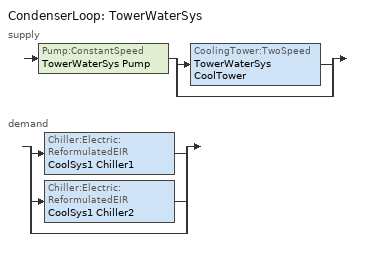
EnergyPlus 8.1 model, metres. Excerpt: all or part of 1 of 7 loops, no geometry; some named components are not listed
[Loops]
CondenserLoop 'TowerWaterSys'
 supply: Pump:ConstantSpeed 'TowerWaterSys Pump' > split
  | CoolingTower:TwoSpeed 'TowerWaterSys CoolTower'
  | bypass
 demand: split
  | Chiller:Electric:ReformulatedEIR 'CoolSys1 Chiller1'
  | Chiller:Electric:ReformulatedEIR 'CoolSys1 Chiller2'
  | bypass
[EnergyManagementSystem:Program]
ControlProgram_S: SET ActuatorControl_SExtZones_Lights = Null; SET ActuatorControl_SCoreZones_Lights = Null; IF SensorControl_S == 1; SET ActuatorControl_SExt_Mid_ZN1_Win1 = CFS_Glz_807_Index; SET ActuatorControl_SExt_Mid_ZN1_Win2 = CFS_Glz_807_Index; SET ActuatorControl_SExt_Mid_ZN1_Win3 = CFS_Glz_807_Index; SET ActuatorControl_SExt_Mid_ZN1_Win4 = CFS_Glz_807_Index; SET ActuatorControl_SExt_Mid_ZN2_Win1 = CFS_Glz_807_Index; SET ActuatorControl_SExt_Mid_ZN2_Win2 = CFS_Glz_807_Index; SET ActuatorControl_SExt_Mid_ZN2_Win3 = CFS_Glz_807_Index; SET ActuatorControl_SExt_Mid_ZN2_Win4 = CFS_Glz_807_Index; SET ActuatorControl_SExt_Mid_ZN3_Win1 = CFS_Glz_807_Index; SET ActuatorControl_SExt_Mid_ZN3_Win2 = CFS_Glz_807_Index; SET ActuatorControl_SExt_Mid_ZN3_Win3 = CFS_Glz_807_Index; SET ActuatorControl_SExt_Mid_ZN3_Win4 = CFS_Glz_807_Index; SET ActuatorControl_SExt_Mid_ZN4_Win1 = CFS_Glz_807_Index; SET ActuatorControl_SExt_Mid_ZN4_Win2 = CFS_Glz_807_Index; SET ActuatorControl_SExt_Mid_ZN4_Win3 = CFS_Glz_807_Index; SET ActuatorControl_SExt_Mid_ZN4_Win4 = CFS_Glz_807_Index; SET ActuatorControl_SExt_Mid_ZN5_Win1 = CFS_Glz_807_Index; SET ActuatorControl_SExt_Mid_ZN5_Win2 = CFS_Glz_807_Index; SET ActuatorControl_SExt_Mid_ZN5_Win3 = CFS_Glz_807_Index; SET ActuatorControl_SExt_Mid_ZN5_Win4 = CFS_Glz_807_Index; SET ActuatorControl_SExt_Mid_ZN6_Win1 = CFS_Glz_807_Index; SET ActuatorControl_SExt_Mid_ZN6_Win2 = CFS_Glz_807_Index; SET ActuatorControl_SExt_Mid_ZN6_Win3 = CFS_Glz_807_Index; SET ActuatorControl_SExt_Mid_ZN6_Win4 = CFS_Glz_807_Index; SET ActuatorControl_SExt_Top_ZN1_Win1 = CFS_Glz_807_Index; SET ActuatorControl_SExt_Top_ZN1_Win2 = CFS_Glz_807_Index; SET ActuatorControl_SExt_Top_ZN1_Win3 = CFS_Glz_807_Index; SET ActuatorControl_SExt_Top_ZN1_Win4 = CFS_Glz_807_Index; SET ActuatorControl_SExt_Top_ZN2_Win1 = CFS_Glz_807_Index; SET ActuatorControl_SExt_Top_ZN2_Win2 = CFS_Glz_807_Index; SET ActuatorControl_SExt_Top_ZN2_Win3 = CFS_Glz_807_Index; SET ActuatorControl_SExt_Top_ZN2_Win4 = CFS_Glz_807_Index; SET ActuatorControl_SExt_Top_ZN3_Win1 = CFS_Glz_807_Index; SET ActuatorControl_SExt_Top_ZN3_Win2 = CFS_Glz_807_Index; SET ActuatorControl_SExt_Top_ZN3_Win3 = CFS_Glz_807_Index; SET ActuatorControl_SExt_Top_ZN3_Win4 = CFS_Glz_807_Index; SET ActuatorControl_SExt_Top_ZN4_Win1 = CFS_Glz_807_Index; SET ActuatorControl_SExt_Top_ZN4_Win2 = CFS_Glz_807_Index; SET ActuatorControl_SExt_Top_ZN4_Win3 = CFS_Glz_807_Index; SET ActuatorControl_SExt_Top_ZN4_Win4 = CFS_Glz_807_Index; SET ActuatorControl_SExt_Top_ZN5_Win1 = CFS_Glz_807_Index; SET ActuatorControl_SExt_Top_ZN5_Win2 = CFS_Glz_807_Index; SET ActuatorControl_SExt_Top_ZN5_Win3 = CFS_Glz_807_Index; SET ActuatorControl_SExt_Top_ZN5_Win4 = CFS_Glz_807_Index; SET ActuatorControl_SExt_Top_ZN6_Win1 = CFS_Glz_807_Index; SET ActuatorControl_SExt_Top_ZN6_Win2 = CFS_Glz_807_Index; SET ActuatorControl_SExt_Top_ZN6_Win3 = CFS_Glz_807_Index; SET ActuatorControl_SExt_Top_ZN6_Win4 = CFS_Glz_807_Index; SET ActuatorControl_SExt_Bot_ZN1_Win1 = CFS_Glz_807_Index; SET ActuatorControl_SExt_Bot_ZN1_Win2 = CFS_Glz_807_Index; SET ActuatorControl_SExt_Bot_ZN1_Win3 = CFS_Glz_807_Index; SET ActuatorControl_SExt_Bot_ZN1_Win4 = CFS_Glz_807_Index; SET ActuatorControl_SExt_Bot_ZN2_Win1 = CFS_Glz_807_Index; SET ActuatorControl_SExt_Bot_ZN2_Win2 = CFS_Glz_807_Index; SET ActuatorControl_SExt_Bot_ZN2_Win3 = CFS_Glz_807_Index; SET ActuatorControl_SExt_Bot_ZN2_Win4 = CFS_Glz_807_Index; SET ActuatorControl_SExt_Bot_ZN3_Win1 = CFS_Glz_807_Index; SET ActuatorControl_SExt_Bot_ZN3_Win2 = CFS_Glz_807_Index; SET ActuatorControl_SExt_Bot_ZN3_Win3 = CFS_Glz_807_Index; SET ActuatorControl_SExt_Bot_ZN3_Win4 = CFS_Glz_807_Index; SET ActuatorControl_SExt_Bot_ZN4_Win1 = CFS_Glz_807_Index; SET ActuatorControl_SExt_Bot_ZN4_Win2 = CFS_Glz_807_Index; SET ActuatorControl_SExt_Bot_ZN4_Win3 = CFS_Glz_807_Index; SET ActuatorControl_SExt_Bot_ZN4_Win4 = CFS_Glz_807_Index; SET ActuatorControl_SExt_Bot_ZN5_Win1 = CFS_Glz_807_Index; SET ActuatorControl_SExt_Bot_ZN5_Win2 = CFS_Glz_807_Index; SET ActuatorControl_SExt_Bot_ZN5_Win3 = CFS_Glz_807_Index; SET ActuatorControl_SExt_Bot_ZN5_Win4 = CFS_Glz_807_Index; SET ActuatorControl_SExt_Bot_ZN6_Win1 = CFS_Glz_807_Index; SET ActuatorControl_SExt_Bot_ZN6_Win2 = CFS_Glz_807_Index; SET ActuatorControl_SExt_Bot_ZN6_Win3 = CFS_Glz_807_Index; SET ActuatorControl_SExt_Bot_ZN6_Win4 = CFS_Glz_807_Index; SET ActuatorControl_SExt_Mid_ZN1_Ceiling = DropCeiling_Index; SET ActuatorControl_SExt_Mid_ZN2_Ceiling = DropCeiling_Index; SET ActuatorControl_SExt_Mid_ZN3_Ceiling = DropCeiling_Index; SET ActuatorControl_SExt_Mid_ZN4_Ceiling = DropCeiling_Index; SET ActuatorControl_SExt_Mid_ZN5_Ceiling = DropCeiling_Index; SET ActuatorControl_SExt_Mid_ZN6_Ceiling = DropCeiling_Index; SET ActuatorControl_SCore_Mid_ZN1_Ceiling = DropCeiling_Index; SET ActuatorControl_SCore_Mid_ZN2_Ceiling = DropCeiling_Index; SET ActuatorControl_SCore_Mid_ZN3_Ceiling = DropCeiling_Index; SET ActuatorControl_SCore_Mid_ZN4_Ceiling = DropCeiling_Index; SET ActuatorControl_SCore_Mid_ZN5_Ceiling = DropCeiling_Index; SET ActuatorControl_SCore_Mid_ZN6_Ceiling = DropCeiling_Index; SET ActuatorControl_SExt_Mid_ZN1_floor = int_slab_floor_Index; SET ActuatorControl_SExt_Mid_ZN2_floor = int_slab_floor_Index; SET ActuatorControl_SExt_Mid_ZN3_floor = int_slab_floor_Index; SET ActuatorControl_SExt_Mid_ZN4_floor = int_slab_floor_Index; SET ActuatorControl_SExt_Mid_ZN5_floor = int_slab_floor_Index; SET ActuatorControl_SExt_Mid_ZN6_floor = int_slab_floor_Index; SET ActuatorControl_SCore_Mid_ZN1_floor = int_slab_floor_Index; SET ActuatorControl_SCore_Mid_ZN2_floor = int_slab_floor_Index; SET ActuatorControl_SCore_Mid_ZN3_floor = int_slab_floor_Index; SET ActuatorControl_SCore_Mid_ZN4_floor = int_slab_floor_Index; SET ActuatorControl_SCore_Mid_ZN5_floor = int_slab_floor_Index; SET ActuatorControl_SCore_Mid_ZN6_floor = int_slab_floor_Index; SET ActuatorControl_SExt_Mid_ZN1_Wall = T24NRWallMetalFrame_Index; SET ActuatorControl_SExt_Mid_ZN2_Wall = T24NRWallMetalFrame_Index; SET ActuatorControl_SExt_Mid_ZN3_Wall = T24NRWallMetalFrame_Index; SET ActuatorControl_SExt_Mid_ZN4_Wall = T24NRWallMetalFrame_Index; SET ActuatorControl_SExt_Mid_ZN5_Wall = T24NRWallMetalFrame_Index; SET ActuatorControl_SExt_Mid_ZN6_Wall = T24NRWallMetalFrame_Index; SET ActuatorControl_SCore_Mid_ZN1_IntWallS = int_wall_Index; SET ActuatorControl_SCore_Mid_ZN2_IntWallS = int_wall_Index; SET ActuatorControl_SCore_Mid_ZN3_IntWallS = int_wall_Index; SET ActuatorControl_SCore_Mid_ZN4_IntWallS = int_wall_Index; SET ActuatorControl_SCore_Mid_ZN5_IntWallS = int_wall_Index; SET ActuatorControl_SCore_Mid_ZN6_IntWallS = int_wall_Index; SET ActuatorControl_SExt_Mid_ZN1_IntWallW = int_wall_Index; SET ActuatorControl_SExt_Mid_ZN2_IntWallW = int_wall_Index; SET ActuatorControl_SExt_Mid_ZN3_IntWallW = int_wall_Index; SET ActuatorControl_SExt_Mid_ZN4_IntWallW = int_wall_Index; SET ActuatorControl_SExt_Mid_ZN5_IntWallW = int_wall_Index; SET ActuatorControl_SExt_Mid_ZN6_IntWallW = int_wall_Index; SET ActuatorControl_SCore_Mid_ZN1_IntWallW = int_wall_Index; SET ActuatorControl_SCore_Mid_ZN2_IntWallW = int_wall_Index; SET ActuatorControl_SCore_Mid_ZN3_IntWallW = int_wall_Index; SET ActuatorControl_SCore_Mid_ZN4_IntWallW = int_wall_Index; SET ActuatorControl_SCore_Mid_ZN5_IntWallW = int_wall_Index; SET ActuatorControl_SCore_Mid_ZN6_IntWallW = int_wall_Index; SET ActuatorControl_SExt_Mid_ZN1_IntWallN = int_wall_Index; SET ActuatorControl_SExt_Mid_ZN2_IntWallN = int_wall_Index; SET ActuatorControl_SExt_Mid_ZN3_IntWallN = int_wall_Index; SET ActuatorControl_SExt_Mid_ZN4_IntWallN = int_wall_Index; SET ActuatorControl_SExt_Mid_ZN5_IntWallN = int_wall_Index; SET ActuatorControl_SExt_Mid_ZN6_IntWallN = int_wall_Index; SET ActuatorControl_SCore_Mid_ZN1_IntWallN = int_wall_Index; SET ActuatorControl_SCore_Mid_ZN2_IntWallN = int_wall_Index; SET ActuatorControl_SCore_Mid_ZN3_IntWallN = int_wall_Index; SET ActuatorControl_SCore_Mid_ZN4_IntWallN = int_wall_Index; SET ActuatorControl_SCore_Mid_ZN5_IntWallN = int_wall_Index; SET ActuatorControl_SCore_Mid_ZN6_IntWallN = int_wall_Index; SET ActuatorControl_SExt_Mid_ZN1_IntWallE = int_wall_Index; SET ActuatorControl_SExt_Mid_ZN2_IntWallE = int_wall_Index; SET ActuatorControl_SExt_Mid_ZN3_IntWallE = int_wall_Index; SET ActuatorControl_SExt_Mid_ZN4_IntWallE = int_wall_Index; SET ActuatorControl_SExt_Mid_ZN5_IntWallE = int_wall_Index; SET ActuatorControl_SExt_Mid_ZN6_IntWallE = int_wall_Index; SET ActuatorControl_SCore_Mid_ZN1_IntWallE = int_wall_Index; SET ActuatorControl_SCore_Mid_ZN2_IntWallE = int_wall_Index; SET ActuatorControl_SCore_Mid_ZN3_IntWallE = int_wall_Index; SET ActuatorControl_SCore_Mid_ZN4_IntWallE = int_wall_Index; SET ActuatorControl_SCore_Mid_ZN5_IntWallE = int_wall_Index; SET ActuatorControl_SCore_Mid_ZN6_IntWallE = int_wall_Index; SET ActuatorControl_SExt_Bot_ZN1_Ceiling = DropCeiling_Index; SET ActuatorControl_SExt_Bot_ZN2_Ceiling = DropCeiling_Index; SET ActuatorControl_SExt_Bot_ZN3_Ceiling = DropCeiling_Index; SET ActuatorControl_SExt_Bot_ZN4_Ceiling = DropCeiling_Index; SET ActuatorControl_SExt_Bot_ZN5_Ceiling = DropCeiling_Index; SET ActuatorControl_SExt_Bot_ZN6_Ceiling = DropCeiling_Index; SET ActuatorControl_SCore_Bot_ZN1_Ceiling = DropCeiling_Index; SET ActuatorControl_SCore_Bot_ZN2_Ceiling = DropCeiling_Index; SET ActuatorControl_SCore_Bot_ZN3_Ceiling = DropCeiling_Index; SET ActuatorControl_SCore_Bot_ZN4_Ceiling = DropCeiling_Index; SET ActuatorControl_SCore_Bot_ZN5_Ceiling = DropCeiling_Index; SET ActuatorControl_SCore_Bot_ZN6_Ceiling = DropCeiling_Index; SET ActuatorControl_SExt_Bot_ZN1_floor = int_slab_floor_Index; SET ActuatorControl_SExt_Bot_ZN2_floor = int_slab_floor_Index; SET ActuatorControl_SExt_Bot_ZN3_floor = int_slab_floor_Index; SET ActuatorControl_SExt_Bot_ZN4_floor = int_slab_floor_Index; SET ActuatorControl_SExt_Bot_ZN5_floor = int_slab_floor_Index; SET ActuatorControl_SExt_Bot_ZN6_floor = int_slab_floor_Index; SET ActuatorControl_SCore_Bot_ZN1_floor = int_slab_floor_Index; SET ActuatorControl_SCore_Bot_ZN2_floor = int_slab_floor_Index; SET ActuatorControl_SCore_Bot_ZN3_floor = int_slab_floor_Index; SET ActuatorControl_SCore_Bot_ZN4_floor = int_slab_floor_Index; SET ActuatorControl_SCore_Bot_ZN5_floor = int_slab_floor_Index; SET ActuatorControl_SCore_Bot_ZN6_floor = int_slab_floor_Index; SET ActuatorControl_SExt_Bot_ZN1_Wall = T24NRWallMetalFrame_Index; SET ActuatorControl_SExt_Bot_ZN2_Wall = T24NRWallMetalFrame_Index; SET ActuatorControl_SExt_Bot_ZN3_Wall = T24NRWallMetalFrame_Index; SET ActuatorControl_SExt_Bot_ZN4_Wall = T24NRWallMetalFrame_Index; SET ActuatorControl_SExt_Bot_ZN5_Wall = T24NRWallMetalFrame_Index; SET ActuatorControl_SExt_Bot_ZN6_Wall = T24NRWallMetalFrame_Index; SET ActuatorControl_SCore_Bot_ZN1_IntWallS = int_wall_Index; SET ActuatorControl_SCore_Bot_ZN2_IntWallS = int_wall_Index; SET ActuatorControl_SCore_Bot_ZN3_IntWallS = int_wall_Index; SET ActuatorControl_SCore_Bot_ZN4_IntWallS = int_wall_Index; SET ActuatorControl_SCore_Bot_ZN5_IntWallS = int_wall_Index; SET ActuatorControl_SCore_Bot_ZN6_IntWallS = int_wall_Index; SET ActuatorControl_SExt_Bot_ZN1_IntWallW = int_wall_Index; SET ActuatorControl_SExt_Bot_ZN2_IntWallW = int_wall_Index; SET ActuatorControl_SExt_Bot_ZN3_IntWallW = int_wall_Index; SET ActuatorControl_SExt_Bot_ZN4_IntWallW = int_wall_Index; SET ActuatorControl_SExt_Bot_ZN5_IntWallW = int_wall_Index; SET ActuatorControl_SExt_Bot_ZN6_IntWallW = int_wall_Index; SET ActuatorControl_SCore_Bot_ZN1_IntWallW = int_wall_Index; SET ActuatorControl_SCore_Bot_ZN2_IntWallW = int_wall_Index; SET ActuatorControl_SCore_Bot_ZN3_IntWallW = int_wall_Index; SET ActuatorControl_SCore_Bot_ZN4_IntWallW = int_wall_Index; SET ActuatorControl_SCore_Bot_ZN5_IntWallW = int_wall_Index; SET ActuatorControl_SCore_Bot_ZN6_IntWallW = int_wall_Index; SET ActuatorControl_SExt_Bot_ZN1_IntWallN = int_wall_Index; SET ActuatorControl_SExt_Bot_ZN2_IntWallN = int_wall_Index; SET ActuatorControl_SExt_Bot_ZN3_IntWallN = int_wall_Index; SET ActuatorControl_SExt_Bot_ZN4_IntWallN = int_wall_Index; SET ActuatorControl_SExt_Bot_ZN5_IntWallN = int_wall_Index; SET ActuatorControl_SExt_Bot_ZN6_IntWallN = int_wall_Index; SET ActuatorControl_SCore_Bot_ZN1_IntWallN = int_wall_Index; SET ActuatorControl_SCore_Bot_ZN2_IntWallN = int_wall_Index; SET ActuatorControl_SCore_Bot_ZN3_IntWallN = int_wall_Index; SET ActuatorControl_SCore_Bot_ZN4_IntWallN = int_wall_Index; SET ActuatorControl_SCore_Bot_ZN5_IntWallN = int_wall_Index; SET ActuatorControl_SCore_Bot_ZN6_IntWallN = int_wall_Index; SET ActuatorControl_SExt_Bot_ZN1_IntWallE = int_wall_Index; SET ActuatorControl_SExt_Bot_ZN2_IntWallE = int_wall_Index; SET ActuatorControl_SExt_Bot_ZN3_IntWallE = int_wall_Index; SET ActuatorControl_SExt_Bot_ZN4_IntWallE = int_wall_Index; SET ActuatorControl_SExt_Bot_ZN5_IntWallE = int_wall_Index; SET ActuatorControl_SExt_Bot_ZN6_IntWallE = int_wall_Index; SET ActuatorControl_SCore_Bot_ZN1_IntWallE = int_wall_Index; SET ActuatorControl_SCore_Bot_ZN2_IntWallE = int_wall_Index; SET ActuatorControl_SCore_Bot_ZN3_IntWallE = int_wall_Index; SET ActuatorControl_SCore_Bot_ZN4_IntWallE = int_wall_Index; SET ActuatorControl_SCore_Bot_ZN5_IntWallE = int_wall_Index; SET ActuatorControl_SCore_Bot_ZN6_IntWallE = int_wall_Index; SET ActuatorControl_SExt_Top_ZN1_Ceiling = DropCeiling_Index; SET ActuatorControl_SExt_Top_ZN2_Ceiling = DropCeiling_Index; SET ActuatorControl_SExt_Top_ZN3_Ceiling = DropCeiling_Index; SET ActuatorControl_SExt_Top_ZN4_Ceiling = DropCeiling_Index; SET ActuatorControl_SExt_Top_ZN5_Ceiling = DropCeiling_Index; SET ActuatorControl_SExt_Top_ZN6_Ceiling = DropCeiling_Index; SET ActuatorControl_SCore_Top_ZN1_Ceiling = DropCeiling_Index; SET ActuatorControl_SCore_Top_ZN2_Ceiling = DropCeiling_Index; SET ActuatorControl_SCore_Top_ZN3_Ceiling = DropCeiling_Index; SET ActuatorControl_SCore_Top_ZN4_Ceiling = DropCeiling_Index; SET ActuatorControl_SCore_Top_ZN5_Ceiling = DropCeiling_Index; SET ActuatorControl_SCore_Top_ZN6_Ceiling = DropCeiling_Index; SET ActuatorControl_SExt_Top_ZN1_floor = int_slab_floor_Index; SET ActuatorControl_SExt_Top_ZN2_floor = int_slab_floor_Index; SET ActuatorControl_SExt_Top_ZN3_floor = int_slab_floor_Index; SET ActuatorControl_SExt_Top_ZN4_floor = int_slab_floor_Index; SET ActuatorControl_SExt_Top_ZN5_floor = int_slab_floor_Index; SET ActuatorControl_SExt_Top_ZN6_floor = int_slab_floor_Index; SET ActuatorControl_SCore_Top_ZN1_floor = int_slab_floor_Index; SET ActuatorControl_SCore_Top_ZN2_floor = int_slab_floor_Index; SET ActuatorControl_SCore_Top_ZN3_floor = int_slab_floor_Index; SET ActuatorControl_SCore_Top_ZN4_floor = int_slab_floor_Index; SET ActuatorControl_SCore_Top_ZN5_floor = int_slab_floor_Index; SET ActuatorControl_SCore_Top_ZN6_floor = int_slab_floor_Index; SET ActuatorControl_SExt_Top_ZN1_Wall = T24NRWallMetalFrame_Index; SET ActuatorControl_SExt_Top_ZN2_Wall = T24NRWallMetalFrame_Index; SET ActuatorControl_SExt_Top_ZN3_Wall = T24NRWallMetalFrame_Index; SET ActuatorControl_SExt_Top_ZN4_Wall = T24NRWallMetalFrame_Index; SET ActuatorControl_SExt_Top_ZN5_Wall = T24NRWallMetalFrame_Index; SET ActuatorControl_SExt_Top_ZN6_Wall = T24NRWallMetalFrame_Index; SET ActuatorControl_SCore_Top_ZN1_IntWallS = int_wall_Index; SET ActuatorControl_SCore_Top_ZN2_IntWallS = int_wall_Index; SET ActuatorControl_SCore_Top_ZN3_IntWallS = int_wall_Index; SET ActuatorControl_SCore_Top_ZN4_IntWallS = int_wall_Index; SET ActuatorControl_SCore_Top_ZN5_IntWallS = int_wall_Index; SET ActuatorControl_SCore_Top_ZN6_IntWallS = int_wall_Index; SET ActuatorControl_SExt_Top_ZN1_IntWallW = int_wall_Index; SET ActuatorControl_SExt_Top_ZN2_IntWallW = int_wall_Index; SET ActuatorControl_SExt_Top_ZN3_IntWallW = int_wall_Index; SET ActuatorControl_SExt_Top_ZN4_IntWallW = int_wall_Index; SET ActuatorControl_SExt_Top_ZN5_IntWallW = int_wall_Index; SET ActuatorControl_SExt_Top_ZN6_IntWallW = int_wall_Index; SET ActuatorControl_SCore_Top_ZN1_IntWallW = int_wall_Index; SET ActuatorControl_SCore_Top_ZN2_IntWallW = int_wall_Index; SET ActuatorControl_SCore_Top_ZN3_IntWallW = int_wall_Index; SET ActuatorControl_SCore_Top_ZN4_IntWallW = int_wall_Index; SET ActuatorControl_SCore_Top_ZN5_IntWallW = int_wall_Index; SET ActuatorControl_SCore_Top_ZN6_IntWallW = int_wall_Index; SET ActuatorControl_SExt_Top_ZN1_IntWallN = int_wall_Index; SET ActuatorControl_SExt_Top_ZN2_IntWallN = int_wall_Index; SET ActuatorControl_SExt_Top_ZN3_IntWallN = int_wall_Index; SET ActuatorControl_SExt_Top_ZN4_IntWallN = int_wall_Index; SET ActuatorControl_SExt_Top_ZN5_IntWallN = int_wall_Index; SET ActuatorControl_SExt_Top_ZN6_IntWallN = int_wall_Index; SET ActuatorControl_SCore_Top_ZN1_IntWallN = int_wall_Index; SET ActuatorControl_SCore_Top_ZN2_IntWallN = int_wall_Index; SET ActuatorControl_SCore_Top_ZN3_IntWallN = int_wall_Index; SET ActuatorControl_SCore_Top_ZN4_IntWallN = int_wall_Index; SET ActuatorControl_SCore_Top_ZN5_IntWallN = int_wall_Index; SET ActuatorControl_SCore_Top_ZN6_IntWallN = int_wall_Index; SET ActuatorControl_SExt_Top_ZN1_IntWallE = int_wall_Index; SET ActuatorControl_SExt_Top_ZN2_IntWallE = int_wall_Index; SET ActuatorControl_SExt_Top_ZN3_IntWallE = int_wall_Index; SET ActuatorControl_SExt_Top_ZN4_IntWallE = int_wall_Index; SET ActuatorControl_SExt_Top_ZN5_IntWallE = int_wall_Index; SET ActuatorControl_SExt_Top_ZN6_IntWallE = int_wall_Index; SET ActuatorControl_SCore_Top_ZN1_IntWallE = int_wall_Index; SET ActuatorControl_SCore_Top_ZN2_IntWallE = int_wall_Index; SET ActuatorControl_SCore_Top_ZN3_IntWallE = int_wall_Index; SET ActuatorControl_SCore_Top_ZN4_IntWallE = int_wall_Index; SET ActuatorControl_SCore_Top_ZN5_IntWallE = int_wall_Index; SET ActuatorControl_SCore_Top_ZN6_IntWallE = int_wall_Index; ELSEIF SensorControl_S == 2; SET ActuatorControl_SExtZones_Lights = 0; SET ActuatorControl_SCoreZones_Lights = 0; SET ActuatorControl_SExtZones_Lights = ExtLight_S_IntShd; SET ActuatorControl_SCoreZones_Lights = CoreLight_S_IntShd; SET ActuatorControl_SExt_Mid_ZN1_Win1 = CFS_Glz_815_Index; SET ActuatorControl_SExt_Mid_ZN1_Win2 = CFS_Glz_815_Index; SET ActuatorControl_SExt_Mid_ZN1_Win3 = CFS_Glz_815_Index; SET ActuatorControl_SExt_Mid_ZN1_Win4 = CFS_Glz_815_Index; SET ActuatorControl_SExt_Mid_ZN2_Win1 = CFS_Glz_815_Index; SET ActuatorControl_SExt_Mid_ZN2_Win2 = CFS_Glz_815_Index; SET ActuatorControl_SExt_Mid_ZN2_Win3 = CFS_Glz_815_Index; SET ActuatorControl_SExt_Mid_ZN2_Win4 = CFS_Glz_815_Index; SET ActuatorControl_SExt_Mid_ZN3_Win1 = CFS_Glz_815_Index; SET ActuatorControl_SExt_Mid_ZN3_Win2 = CFS_Glz_815_Index; SET ActuatorControl_SExt_Mid_ZN3_Win3 = CFS_Glz_815_Index; SET ActuatorControl_SExt_Mid_ZN3_Win4 = CFS_Glz_815_Index; SET ActuatorControl_SExt_Mid_ZN4_Win1 = CFS_Glz_815_Index; SET ActuatorControl_SExt_Mid_ZN4_Win2 = CFS_Glz_815_Index; SET ActuatorControl_SExt_Mid_ZN4_Win3 = CFS_Glz_815_Index; SET ActuatorControl_SExt_Mid_ZN4_Win4 = CFS_Glz_815_Index; SET ActuatorControl_SExt_Mid_ZN5_Win1 = CFS_Glz_815_Index; SET ActuatorControl_SExt_Mid_ZN5_Win2 = CFS_Glz_815_Index; SET ActuatorControl_SExt_Mid_ZN5_Win3 = CFS_Glz_815_Index; SET ActuatorControl_SExt_Mid_ZN5_Win4 = CFS_Glz_815_Index; SET ActuatorControl_SExt_Mid_ZN6_Win1 = CFS_Glz_815_Index; SET ActuatorControl_SExt_Mid_ZN6_Win2 = CFS_Glz_815_Index; SET ActuatorControl_SExt_Mid_ZN6_Win3 = CFS_Glz_815_Index; SET ActuatorControl_SExt_Mid_ZN6_Win4 = CFS_Glz_815_Index; SET ActuatorControl_SExt_Top_ZN1_Win1 = CFS_Glz_815_Index; SET ActuatorControl_SExt_Top_ZN1_Win2 = CFS_Glz_815_Index; SET ActuatorControl_SExt_Top_ZN1_Win3 = CFS_Glz_815_Index; SET ActuatorControl_SExt_Top_ZN1_Win4 = CFS_Glz_815_Index; SET ActuatorControl_SExt_Top_ZN2_Win1 = CFS_Glz_815_Index; SET ActuatorControl_SExt_Top_ZN2_Win2 = CFS_Glz_815_Index; SET ActuatorControl_SExt_Top_ZN2_Win3 = CFS_Glz_815_Index; SET ActuatorControl_SExt_Top_ZN2_Win4 = CFS_Glz_815_Index; SET ActuatorControl_SExt_Top_ZN3_Win1 = CFS_Glz_815_Index; SET ActuatorControl_SExt_Top_ZN3_Win2 = CFS_Glz_815_Index; SET ActuatorControl_SExt_Top_ZN3_Win3 = CFS_Glz_815_Index; SET ActuatorControl_SExt_Top_ZN3_Win4 = CFS_Glz_815_Index; SET ActuatorControl_SExt_Top_ZN4_Win1 = CFS_Glz_815_Index; SET ActuatorControl_SExt_Top_ZN4_Win2 = CFS_Glz_815_Index; SET ActuatorControl_SExt_Top_ZN4_Win3 = CFS_Glz_815_Index; SET ActuatorControl_SExt_Top_ZN4_Win4 = CFS_Glz_815_Index; SET ActuatorControl_SExt_Top_ZN5_Win1 = CFS_Glz_815_Index; SET ActuatorControl_SExt_Top_ZN5_Win2 = CFS_Glz_815_Index; SET ActuatorControl_SExt_Top_ZN5_Win3 = CFS_Glz_815_Index; SET ActuatorControl_SExt_Top_ZN5_Win4 = CFS_Glz_815_Index; SET ActuatorControl_SExt_Top_ZN6_Win1 = CFS_Glz_815_Index; SET ActuatorControl_SExt_Top_ZN6_Win2 = CFS_Glz_815_Index; SET ActuatorControl_SExt_Top_ZN6_Win3 = CFS_Glz_815_Index; SET ActuatorControl_SExt_Top_ZN6_Win4 = CFS_Glz_815_Index; SET ActuatorControl_SExt_Bot_ZN1_Win1 = CFS_Glz_815_Index; SET ActuatorControl_SExt_Bot_ZN1_Win2 = CFS_Glz_815_Index; SET ActuatorControl_SExt_Bot_ZN1_Win3 = CFS_Glz_815_Index; SET ActuatorControl_SExt_Bot_ZN1_Win4 = CFS_Glz_815_Index; SET ActuatorControl_SExt_Bot_ZN2_Win1 = CFS_Glz_815_Index; SET ActuatorControl_SExt_Bot_ZN2_Win2 = CFS_Glz_815_Index; SET ActuatorControl_SExt_Bot_ZN2_Win3 = CFS_Glz_815_Index; SET ActuatorControl_SExt_Bot_ZN2_Win4 = CFS_Glz_815_Index; SET ActuatorControl_SExt_Bot_ZN3_Win1 = CFS_Glz_815_Index; SET ActuatorControl_SExt_Bot_ZN3_Win2 = CFS_Glz_815_Index; SET ActuatorControl_SExt_Bot_ZN3_Win3 = CFS_Glz_815_Index; SET ActuatorControl_SExt_Bot_ZN3_Win4 = CFS_Glz_815_Index; SET ActuatorControl_SExt_Bot_ZN4_Win1 = CFS_Glz_815_Index; SET ActuatorControl_SExt_Bot_ZN4_Win2 = CFS_Glz_815_Index; SET ActuatorControl_SExt_Bot_ZN4_Win3 = CFS_Glz_815_Index; SET ActuatorControl_SExt_Bot_ZN4_Win4 = CFS_Glz_815_Index; SET ActuatorControl_SExt_Bot_ZN5_Win1 = CFS_Glz_815_Index; SET ActuatorControl_SExt_Bot_ZN5_Win2 = CFS_Glz_815_Index; SET ActuatorControl_SExt_Bot_ZN5_Win3 = CFS_Glz_815_Index; SET ActuatorControl_SExt_Bot_ZN5_Win4 = CFS_Glz_815_Index; SET ActuatorControl_SExt_Bot_ZN6_Win1 = CFS_Glz_815_Index; SET ActuatorControl_SExt_Bot_ZN6_Win2 = CFS_Glz_815_Index; SET ActuatorControl_SExt_Bot_ZN6_Win3 = CFS_Glz_815_Index; SET ActuatorControl_SExt_Bot_ZN6_Win4 = CFS_Glz_815_Index; SET ActuatorControl_SExt_Mid_ZN1_Ceiling = DropCeiling_IntShd_Index; SET ActuatorControl_SExt_Mid_ZN2_Ceiling = DropCeiling_IntShd_Index; SET ActuatorControl_SExt_Mid_ZN3_Ceiling = DropCeiling_IntShd_Index; SET ActuatorControl_SExt_Mid_ZN4_Ceiling = DropCeiling_IntShd_Index; SET ActuatorControl_SExt_Mid_ZN5_Ceiling = DropCeiling_IntShd_Index; SET ActuatorControl_SExt_Mid_ZN6_Ceiling = DropCeiling_IntShd_Index; SET ActuatorControl_SCore_Mid_ZN1_Ceiling = DropCeiling_IntShd_Index; SET ActuatorControl_SCore_Mid_ZN2_Ceiling = DropCeiling_IntShd_Index; SET ActuatorControl_SCore_Mid_ZN3_Ceiling = DropCeiling_IntShd_Index; SET ActuatorControl_SCore_Mid_ZN4_Ceiling = DropCeiling_IntShd_Index; SET ActuatorControl_SCore_Mid_ZN5_Ceiling = DropCeiling_IntShd_Index; SET ActuatorControl_SCore_Mid_ZN6_Ceiling = DropCeiling_IntShd_Index; SET ActuatorControl_SExt_Mid_ZN1_floor = int_slab_floor_IntShd_Index; SET ActuatorControl_SExt_Mid_ZN2_floor = int_slab_floor_IntShd_Index; SET ActuatorControl_SExt_Mid_ZN3_floor = int_slab_floor_IntShd_Index; SET ActuatorControl_SExt_Mid_ZN4_floor = int_slab_floor_IntShd_Index; SET ActuatorControl_SExt_Mid_ZN5_floor = int_slab_floor_IntShd_Index; SET ActuatorControl_SExt_Mid_ZN6_floor = int_slab_floor_IntShd_Index; SET ActuatorControl_SCore_Mid_ZN1_floor = int_slab_floor_IntShd_Index; SET ActuatorControl_SCore_Mid_ZN2_floor = int_slab_floor_IntShd_Index; SET ActuatorControl_SCore_Mid_ZN3_floor = int_slab_floor_IntShd_Index; SET ActuatorControl_SCore_Mid_ZN4_floor = int_slab_floor_IntShd_Index; SET ActuatorControl_SCore_Mid_ZN5_floor = int_slab_floor_IntShd_Index; SET ActuatorControl_SCore_Mid_ZN6_floor = int_slab_floor_IntShd_Index; SET ActuatorControl_SExt_Mid_ZN1_Wall = T24NRWallMetalFrame_IntShd_Index; SET ActuatorControl_SExt_Mid_ZN2_Wall = T24NRWallMetalFrame_IntShd_Index; SET ActuatorControl_SExt_Mid_ZN3_Wall = T24NRWallMetalFrame_IntShd_Index; SET ActuatorControl_SExt_Mid_ZN4_Wall = T24NRWallMetalFrame_IntShd_Index; SET ActuatorControl_SExt_Mid_ZN5_Wall = T24NRWallMetalFrame_IntShd_Index; SET ActuatorControl_SExt_Mid_ZN6_Wall = T24NRWallMetalFrame_IntShd_Index; SET ActuatorControl_SCore_Mid_ZN1_IntWallS = int_wall_IntShd_Index; SET ActuatorControl_SCore_Mid_ZN2_IntWallS = int_wall_IntShd_Index; SET ActuatorControl_SCore_Mid_ZN3_IntWallS = int_wall_IntShd_Index; SET ActuatorControl_SCore_Mid_ZN4_IntWallS = int_wall_IntShd_Index; SET ActuatorControl_SCore_Mid_ZN5_IntWallS = int_wall_IntShd_Index; SET ActuatorControl_SCore_Mid_ZN6_IntWallS = int_wall_IntShd_Index; SET ActuatorControl_SExt_Mid_ZN1_IntWallW = int_wall_IntShd_Index; SET ActuatorControl_SExt_Mid_ZN2_IntWallW = int_wall_IntShd_Index; SET ActuatorControl_SExt_Mid_ZN3_IntWallW = int_wall_IntShd_Index; SET ActuatorControl_SExt_Mid_ZN4_IntWallW = int_wall_IntShd_Index; SET ActuatorControl_SExt_Mid_ZN5_IntWallW = int_wall_IntShd_Index; SET ActuatorControl_SExt_Mid_ZN6_IntWallW = int_wall_IntShd_Index; SET ActuatorControl_SCore_Mid_ZN1_IntWallW = int_wall_IntShd_Index; SET ActuatorControl_SCore_Mid_ZN2_IntWallW = int_wall_IntShd_Index; SET ActuatorControl_SCore_Mid_ZN3_IntWallW = int_wall_IntShd_Index; SET ActuatorControl_SCore_Mid_ZN4_IntWallW = int_wall_IntShd_Index; SET ActuatorControl_SCore_Mid_ZN5_IntWallW = int_wall_IntShd_Index; SET ActuatorControl_SCore_Mid_ZN6_IntWallW = int_wall_IntShd_Index; SET ActuatorControl_SExt_Mid_ZN1_IntWallN = int_wall_IntShd_Index; SET ActuatorControl_SExt_Mid_ZN2_IntWallN = int_wall_IntShd_Index; SET ActuatorControl_SExt_Mid_ZN3_IntWallN = int_wall_IntShd_Index; SET ActuatorControl_SExt_Mid_ZN4_IntWallN = int_wall_IntShd_Index; SET ActuatorControl_SExt_Mid_ZN5_IntWallN = int_wall_IntShd_Index; SET ActuatorControl_SExt_Mid_ZN6_IntWallN = int_wall_IntShd_Index; SET ActuatorControl_SCore_Mid_ZN1_IntWallN = int_wall_IntShd_Index; SET ActuatorControl_SCore_Mid_ZN2_IntWallN = int_wall_IntShd_Index; SET ActuatorControl_SCore_Mid_ZN3_IntWallN = int_wall_IntShd_Index; SET ActuatorControl_SCore_Mid_ZN4_IntWallN = int_wall_IntShd_Index; SET ActuatorControl_SCore_Mid_ZN5_IntWallN = int_wall_IntShd_Index; SET ActuatorControl_SCore_Mid_ZN6_IntWallN = int_wall_IntShd_Index; SET ActuatorControl_SExt_Mid_ZN1_IntWallE = int_wall_IntShd_Index; SET ActuatorControl_SExt_Mid_ZN2_IntWallE = int_wall_IntShd_Index; SET ActuatorControl_SExt_Mid_ZN3_IntWallE = int_wall_IntShd_Index; SET ActuatorControl_SExt_Mid_ZN4_IntWallE = int_wall_IntShd_Index; SET ActuatorControl_SExt_Mid_ZN5_IntWallE = int_wall_IntShd_Index; SET ActuatorControl_SExt_Mid_ZN6_IntWallE = int_wall_IntShd_Index; SET ActuatorControl_SCore_Mid_ZN1_IntWallE = int_wall_IntShd_Index; SET ActuatorControl_SCore_Mid_ZN2_IntWallE = int_wall_IntShd_Index; SET ActuatorControl_SCore_Mid_ZN3_IntWallE = int_wall_IntShd_Index; SET ActuatorControl_SCore_Mid_ZN4_IntWallE = int_wall_IntShd_Index; SET ActuatorControl_SCore_Mid_ZN5_IntWallE = int_wall_IntShd_Index; SET ActuatorControl_SCore_Mid_ZN6_IntWallE = int_wall_IntShd_Index; SET ActuatorControl_SExt_Bot_ZN1_Ceiling = DropCeiling_IntShd_Index; SET ActuatorControl_SExt_Bot_ZN2_Ceiling = DropCeiling_IntShd_Index; SET ActuatorControl_SExt_Bot_ZN3_Ceiling = DropCeiling_IntShd_Index; SET ActuatorControl_SExt_Bot_ZN4_Ceiling = DropCeiling_IntShd_Index; SET ActuatorControl_SExt_Bot_ZN5_Ceiling = DropCeiling_IntShd_Index; SET ActuatorControl_SExt_Bot_ZN6_Ceiling = DropCeiling_IntShd_Index; SET ActuatorControl_SCore_Bot_ZN1_Ceiling = DropCeiling_IntShd_Index; SET ActuatorControl_SCore_Bot_ZN2_Ceiling = DropCeiling_IntShd_Index; SET ActuatorControl_SCore_Bot_ZN3_Ceiling = DropCeiling_IntShd_Index; SET ActuatorControl_SCore_Bot_ZN4_Ceiling = DropCeiling_IntShd_Index; SET ActuatorControl_SCore_Bot_ZN5_Ceiling = DropCeiling_IntShd_Index; SET ActuatorControl_SCore_Bot_ZN6_Ceiling = DropCeiling_IntShd_Index; SET ActuatorControl_SExt_Bot_ZN1_floor = int_slab_floor_IntShd_Index; SET ActuatorControl_SExt_Bot_ZN2_floor = int_slab_floor_IntShd_Index; SET ActuatorControl_SExt_Bot_ZN3_floor = int_slab_floor_IntShd_Index; SET ActuatorControl_SExt_Bot_ZN4_floor = int_slab_floor_IntShd_Index; SET ActuatorControl_SExt_Bot_ZN5_floor = int_slab_floor_IntShd_Index; SET ActuatorControl_SExt_Bot_ZN6_floor = int_slab_floor_IntShd_Index; SET ActuatorControl_SCore_Bot_ZN1_floor = int_slab_floor_IntShd_Index; SET ActuatorControl_SCore_Bot_ZN2_floor = int_slab_floor_IntShd_Index; SET ActuatorControl_SCore_Bot_ZN3_floor = int_slab_floor_IntShd_Index; SET ActuatorControl_SCore_Bot_ZN4_floor = int_slab_floor_IntShd_Index; SET ActuatorControl_SCore_Bot_ZN5_floor = int_slab_floor_IntShd_Index; SET ActuatorControl_SCore_Bot_ZN6_floor = int_slab_floor_IntShd_Index; SET ActuatorControl_SExt_Bot_ZN1_Wall = T24NRWallMetalFrame_IntShd_Index; SET ActuatorControl_SExt_Bot_ZN2_Wall = T24NRWallMetalFrame_IntShd_Index; SET ActuatorControl_SExt_Bot_ZN3_Wall = T24NRWallMetalFrame_IntShd_Index; SET ActuatorControl_SExt_Bot_ZN4_Wall = T24NRWallMetalFrame_IntShd_Index; SET ActuatorControl_SExt_Bot_ZN5_Wall = T24NRWallMetalFrame_IntShd_Index; SET ActuatorControl_SExt_Bot_ZN6_Wall = T24NRWallMetalFrame_IntShd_Index; SET ActuatorControl_SCore_Bot_ZN1_IntWallS = int_wall_IntShd_Index; SET ActuatorControl_SCore_Bot_ZN2_IntWallS = int_wall_IntShd_Index; SET ActuatorControl_SCore_Bot_ZN3_IntWallS = int_wall_IntShd_Index; SET ActuatorControl_SCore_Bot_ZN4_IntWallS = int_wall_IntShd_Index; SET ActuatorControl_SCore_Bot_ZN5_IntWallS = int_wall_IntShd_Index; SET ActuatorControl_SCore_Bot_ZN6_IntWallS = int_wall_IntShd_Index; SET ActuatorControl_SExt_Bot_ZN1_IntWallW = int_wall_IntShd_Index; SET ActuatorControl_SExt_Bot_ZN2_IntWallW = int_wall_IntShd_Index; SET ActuatorControl_SExt_Bot_ZN3_IntWallW = int_wall_IntShd_Index; SET ActuatorControl_SExt_Bot_ZN4_IntWallW = int_wall_IntShd_Index; SET ActuatorControl_SExt_Bot_ZN5_IntWallW = int_wall_IntShd_Index; SET ActuatorControl_SExt_Bot_ZN6_IntWallW = int_wall_IntShd_Index; SET ActuatorControl_SCore_Bot_ZN1_IntWallW = int_wall_IntShd_Index; SET ActuatorControl_SCore_Bot_ZN2_IntWallW = int_wall_IntShd_Index; SET ActuatorControl_SCore_Bot_ZN3_IntWallW = int_wall_IntShd_Index; SET ActuatorControl_SCore_Bot_ZN4_IntWallW = int_wall_IntShd_Index; SET ActuatorControl_SCore_Bot_ZN5_IntWallW = int_wall_IntShd_Index; SET ActuatorControl_SCore_Bot_ZN6_IntWallW = int_wall_IntShd_Index; SET ActuatorControl_SExt_Bot_ZN1_IntWallN = int_wall_IntShd_Index; SET ActuatorControl_SExt_Bot_ZN2_IntWallN = int_wall_IntShd_Index; SET ActuatorControl_SExt_Bot_ZN3_IntWallN = int_wall_IntShd_Index; SET ActuatorControl_SExt_Bot_ZN4_IntWallN = int_wall_IntShd_Index; SET ActuatorControl_SExt_Bot_ZN5_IntWallN = int_wall_IntShd_Index; SET ActuatorControl_SExt_Bot_ZN6_IntWallN = int_wall_IntShd_Index; SET ActuatorControl_SCore_Bot_ZN1_IntWallN = int_wall_IntShd_Index; SET ActuatorControl_SCore_Bot_ZN2_IntWallN = int_wall_IntShd_Index; SET ActuatorControl_SCore_Bot_ZN3_IntWallN = int_wall_IntShd_Index; SET ActuatorControl_SCore_Bot_ZN4_IntWallN = int_wall_IntShd_Index; SET ActuatorControl_SCore_Bot_ZN5_IntWallN = int_wall_IntShd_Index; SET ActuatorControl_SCore_Bot_ZN6_IntWallN = int_wall_IntShd_Index; SET ActuatorControl_SExt_Bot_ZN1_IntWallE = int_wall_IntShd_Index; SET ActuatorControl_SExt_Bot_ZN2_IntWallE = int_wall_IntShd_Index; SET ActuatorControl_SExt_Bot_ZN3_IntWallE = int_wall_IntShd_Index; SET ActuatorControl_SExt_Bot_ZN4_IntWallE = int_wall_IntShd_Index; SET ActuatorControl_SExt_Bot_ZN5_IntWallE = int_wall_IntShd_Index; SET ActuatorControl_SExt_Bot_ZN6_IntWallE = int_wall_IntShd_Index; SET ActuatorControl_SCore_Bot_ZN1_IntWallE = int_wall_IntShd_Index; SET ActuatorControl_SCore_Bot_ZN2_IntWallE = int_wall_IntShd_Index; SET ActuatorControl_SCore_Bot_ZN3_IntWallE = int_wall_IntShd_Index; SET ActuatorControl_SCore_Bot_ZN4_IntWallE = int_wall_IntShd_Index; SET ActuatorControl_SCore_Bot_ZN5_IntWallE = int_wall_IntShd_Index; SET ActuatorControl_SCore_Bot_ZN6_IntWallE = int_wall_IntShd_Index; SET ActuatorControl_SExt_Top_ZN1_Ceiling = DropCeiling_IntShd_Index; SET ActuatorControl_SExt_Top_ZN2_Ceiling = DropCeiling_IntShd_Index; SET ActuatorControl_SExt_Top_ZN3_Ceiling = DropCeiling_IntShd_Index; SET ActuatorControl_SExt_Top_ZN4_Ceiling = DropCeiling_IntShd_Index; SET ActuatorControl_SExt_Top_ZN5_Ceiling = DropCeiling_IntShd_Index; SET ActuatorControl_SExt_Top_ZN6_Ceiling = DropCeiling_IntShd_Index; SET ActuatorControl_SCore_Top_ZN1_Ceiling = DropCeiling_IntShd_Index; SET ActuatorControl_SCore_Top_ZN2_Ceiling = DropCeiling_IntShd_Index; SET ActuatorControl_SCore_Top_ZN3_Ceiling = DropCeiling_IntShd_Index; SET ActuatorControl_SCore_Top_ZN4_Ceiling = DropCeiling_IntShd_Index; SET ActuatorControl_SCore_Top_ZN5_Ceiling = DropCeiling_IntShd_Index; SET ActuatorControl_SCore_Top_ZN6_Ceiling = DropCeiling_IntShd_Index; SET ActuatorControl_SExt_Top_ZN1_floor = int_slab_floor_IntShd_Index; SET ActuatorControl_SExt_Top_ZN2_floor = int_slab_floor_IntShd_Index; SET ActuatorControl_SExt_Top_ZN3_floor = int_slab_floor_IntShd_Index; SET ActuatorControl_SExt_Top_ZN4_floor = int_slab_floor_IntShd_Index; SET ActuatorControl_SExt_Top_ZN5_floor = int_slab_floor_IntShd_Index; SET ActuatorControl_SExt_Top_ZN6_floor = int_slab_floor_IntShd_Index; SET ActuatorControl_SCore_Top_ZN1_floor = int_slab_floor_IntShd_Index; SET ActuatorControl_SCore_Top_ZN2_floor = int_slab_floor_IntShd_Index; SET ActuatorControl_SCore_Top_ZN3_floor = int_slab_floor_IntShd_Index; SET ActuatorControl_SCore_Top_ZN4_floor = int_slab_floor_IntShd_Index; SET ActuatorControl_SCore_Top_ZN5_floor = int_slab_floor_IntShd_Index; SET ActuatorControl_SCore_Top_ZN6_floor = int_slab_floor_IntShd_Index; SET ActuatorControl_SExt_Top_ZN1_Wall = T24NRWallMetalFrame_IntShd_Index; SET ActuatorControl_SExt_Top_ZN2_Wall = T24NRWallMetalFrame_IntShd_Index; SET ActuatorControl_SExt_Top_ZN3_Wall = T24NRWallMetalFrame_IntShd_Index; SET ActuatorControl_SExt_Top_ZN4_Wall = T24NRWallMetalFrame_IntShd_Index; SET ActuatorControl_SExt_Top_ZN5_Wall = T24NRWallMetalFrame_IntShd_Index; SET ActuatorControl_SExt_Top_ZN6_Wall = T24NRWallMetalFrame_IntShd_Index; SET ActuatorControl_SCore_Top_ZN1_IntWallS = int_wall_IntShd_Index; SET ActuatorControl_SCore_Top_ZN2_IntWallS = int_wall_IntShd_Index; SET ActuatorControl_SCore_Top_ZN3_IntWallS = int_wall_IntShd_Index; SET ActuatorControl_SCore_Top_ZN4_IntWallS = int_wall_IntShd_Index; SET ActuatorControl_SCore_Top_ZN5_IntWallS = int_wall_IntShd_Index; SET ActuatorControl_SCore_Top_ZN6_IntWallS = int_wall_IntShd_Index; SET ActuatorControl_SExt_Top_ZN1_IntWallW = int_wall_IntShd_Index; SET ActuatorControl_SExt_Top_ZN2_IntWallW = int_wall_IntShd_Index; SET ActuatorControl_SExt_Top_ZN3_IntWallW = int_wall_IntShd_Index; SET ActuatorControl_SExt_Top_ZN4_IntWallW = int_wall_IntShd_Index; SET ActuatorControl_SExt_Top_ZN5_IntWallW = int_wall_IntShd_Index; SET ActuatorControl_SExt_Top_ZN6_IntWallW = int_wall_IntShd_Index; SET ActuatorControl_SCore_Top_ZN1_IntWallW = int_wall_IntShd_Index; SET ActuatorControl_SCore_Top_ZN2_IntWallW = int_wall_IntShd_Index; SET ActuatorControl_SCore_Top_ZN3_IntWallW = int_wall_IntShd_Index; SET ActuatorControl_SCore_Top_ZN4_IntWallW = int_wall_IntShd_Index; SET ActuatorControl_SCore_Top_ZN5_IntWallW = int_wall_IntShd_Index; SET ActuatorControl_SCore_Top_ZN6_IntWallW = int_wall_IntShd_Index; SET ActuatorControl_SExt_Top_ZN1_IntWallN = int_wall_IntShd_Index; SET ActuatorControl_SExt_Top_ZN2_IntWallN = int_wall_IntShd_Index; SET ActuatorControl_SExt_Top_ZN3_IntWallN = int_wall_IntShd_Index; SET ActuatorControl_SExt_Top_ZN4_IntWallN = int_wall_IntShd_Index; SET ActuatorControl_SExt_Top_ZN5_IntWallN = int_wall_IntShd_Index; SET ActuatorControl_SExt_Top_ZN6_IntWallN = int_wall_IntShd_Index; SET ActuatorControl_SCore_Top_ZN1_IntWallN = int_wall_IntShd_Index; SET ActuatorControl_SCore_Top_ZN2_IntWallN = int_wall_IntShd_Index; SET ActuatorControl_SCore_Top_ZN3_IntWallN = int_wall_IntShd_Index; SET ActuatorControl_SCore_Top_ZN4_IntWallN = int_wall_IntShd_Index; SET ActuatorControl_SCore_Top_ZN5_IntWallN = int_wall_IntShd_Index; SET ActuatorControl_SCore_Top_ZN6_IntWallN = int_wall_IntShd_Index; SET ActuatorControl_SExt_Top_ZN1_IntWallE = int_wall_IntShd_Index; SET ActuatorControl_SExt_Top_ZN2_IntWallE = int_wall_IntShd_Index; SET ActuatorControl_SExt_Top_ZN3_IntWallE = int_wall_IntShd_Index; SET ActuatorControl_SExt_Top_ZN4_IntWallE = int_wall_IntShd_Index; SET ActuatorControl_SExt_Top_ZN5_IntWallE = int_wall_IntShd_Index; SET ActuatorControl_SExt_Top_ZN6_IntWallE = int_wall_IntShd_Index; SET ActuatorControl_SCore_Top_ZN1_IntWallE = int_wall_IntShd_Index; SET ActuatorControl_SCore_Top_ZN2_IntWallE = int_wall_IntShd_Index; SET ActuatorControl_SCore_Top_ZN3_IntWallE = int_wall_IntShd_Index; SET ActuatorControl_SCore_Top_ZN4_IntWallE = int_wall_IntShd_Index; SET ActuatorControl_SCore_Top_ZN5_IntWallE = int_wall_IntShd_Index; SET ActuatorControl_SCore_Top_ZN6_IntWallE = int_wall_IntShd_Index; ENDIF
